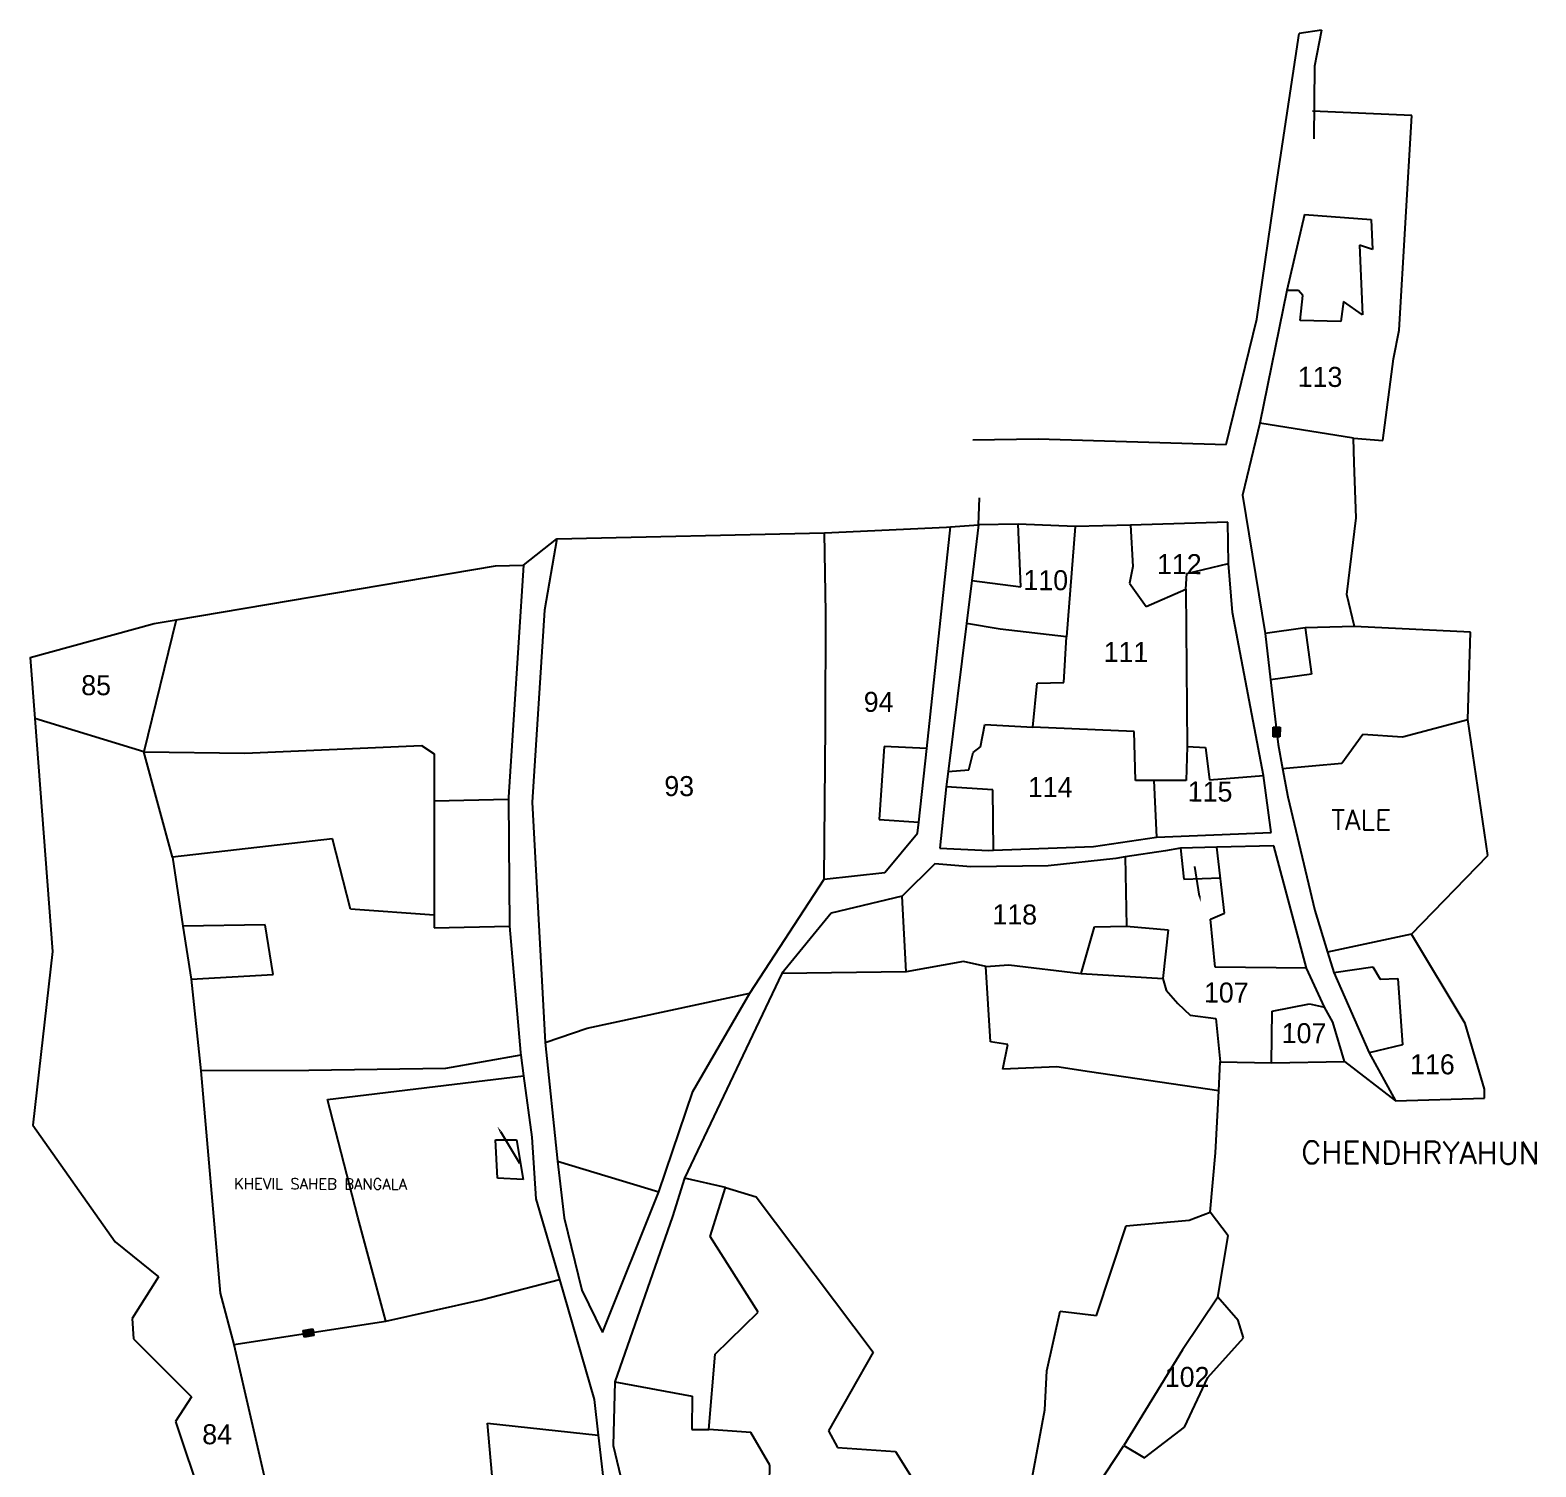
# Model space of a CAD drawing. Header units: metres. Extents: x 274624 to 276864, y 2061539 to 2064100.
# Drawn here: x 274799 to 275456, y 2063472 to 2064100 of the extents above; entities that cross this region are included whole.
import ezdxf
from ezdxf.enums import TextEntityAlignment as Align

# ---------------------------------------------------------------- set-up
doc = ezdxf.new("R2010")
doc.units = ezdxf.units.M
doc.header["$LTSCALE"] = 0.3
doc.header["$MEASUREMENT"] = 0
for name, color, linetype in [('OFF', 1, 'Continuous'), ('POLY_PARCEL', 6, 'Continuous'), ('POLY_ROAD', 30, 'Continuous'), ('TEXT_MAPIN', 7, 'Continuous'), ('TEXT_MAPOUT', 7, 'Continuous'), ('TEXT_PARCEL', 7, 'Continuous'), ('V_BOUND_LINE', 7, 'Continuous')]:
    doc.layers.add(name, color=color, linetype=linetype)
doc.styles.get("Standard").update_dxf_attribs({"font": 'simplex.shx'})
doc.styles.add('TEXT_MAP', font='')
doc.styles.get('TEXT_MAP').set_extended_font_data('Kruti Dev 050')

msp = doc.modelspace()

# ---------------------------------------------------------------- hatches: boundary and pattern name
for points in [[(275341.69, 2063790.9), (275344.65, 2063790.89), (275344.66, 2063795.16), (275341.71, 2063795.17)], [(274922.9, 2063529.5), (274922.41, 2063532.41), (274918.2, 2063531.71), (274918.69, 2063528.8)]]:
    msp.add_hatch(color=256).paths.add_polyline_path(points)

# ---------------------------------------------------------------- linework, layer by layer
for p, q in [((275341.69, 2063790.9), (275341.71, 2063795.17)), ((275341.71, 2063795.17), (275344.66, 2063795.16)), ((275344.66, 2063795.16), (275344.65, 2063790.89)), ((275344.65, 2063790.89), (275341.69, 2063790.9)), ((274918.2, 2063531.71), (274922.41, 2063532.41)), ((274918.69, 2063528.8), (274918.2, 2063531.71)), ((274922.41, 2063532.41), (274922.9, 2063529.5)), ((274922.9, 2063529.5), (274918.69, 2063528.8))]:
    msp.add_line(p, q)
for points in [[(275309.57, 2063721.33), (275307.4, 2063734.31)], [(275004.3, 2063618.62), (275012.59, 2063604.72)]]:
    msp.add_lwpolyline(points)
for points in [[(275309.99, 2063721.4), (275309.99, 2063718.87), (275309.16, 2063721.27)], [(275003.94, 2063618.41), (275003.02, 2063620.77), (275004.66, 2063618.84)]]:
    msp.add_solid(points)
at = {"layer": 'OFF'}
for p, q in [((275362.78, 2064099.51), (275353.08, 2064098.1)), ((275213.08, 2063883.45), (275213.45, 2063895.28)), ((275014.39, 2063865.89), (275028.89, 2063877.34)), ((275372.84, 2063649.18), (275395.14, 2063632.02))]:
    msp.add_line(p, q, dxfattribs=at)
at = {"layer": 'POLY_PARCEL'}
for p, q in [((275355.4, 2064019.07), (275384.39, 2064016.81)), ((275384.39, 2064016.81), (275385.08, 2064003.77)), ((275385.08, 2064003.77), (275379.29, 2064005.6)), ((275379.29, 2064005.6), (275380.64, 2063975.19)), ((275352.79, 2063985.78), (275347.69, 2063985.8)), ((275354.59, 2063983.6), (275352.79, 2063985.78)), ((275353.47, 2063972.75), (275354.59, 2063983.6)), ((275372.33, 2063981.01), (275371.21, 2063972.33)), ((275380.64, 2063975.19), (275372.33, 2063981.01)), ((275371.21, 2063972.33), (275353.47, 2063972.75)), ((275376.72, 2063921.36), (275335.91, 2063927.92)), ((275146.4, 2063844.91), (275145.79, 2063880.02)), ((275231.54, 2063856.37), (275230.29, 2063883.78)), ((275255.3, 2063882.79), (275251.39, 2063834.59)), ((275279.41, 2063883.32), (275280.46, 2063865.26)), ((275280.46, 2063865.26), (275278.99, 2063858.03)), ((275303.99, 2063862.29), (275322.15, 2063866.62)), ((275210.14, 2063859.25), (275231.54, 2063856.37)), ((275303.61, 2063855.42), (275303.99, 2063862.29)), ((275278.99, 2063858.03), (275286.2, 2063847.87)), ((275286.2, 2063847.87), (275303.61, 2063855.42)), ((275303.61, 2063855.42), (275304.11, 2063786.65)), ((274862.8, 2063842.06), (274848.59, 2063784.34)), ((275146.24, 2063795.68), (275146.4, 2063844.91)), ((275222.43, 2063837.94), (275207.85, 2063840.48)), ((275377.14, 2063839.05), (275355.57, 2063838.51)), ((275251.39, 2063834.59), (275222.43, 2063837.94)), ((275250.24, 2063814.69), (275251.39, 2063834.59)), ((275355.57, 2063838.51), (275338.17, 2063836.07)), ((275355.57, 2063838.51), (275358.4, 2063818.23)), ((275236.78, 2063795.19), (275238.65, 2063814.36)), ((275238.65, 2063814.36), (275250.24, 2063814.69)), ((275358.4, 2063818.23), (275340.54, 2063815.74)), ((274848.59, 2063784.34), (274801.03, 2063798.95)), ((275145.68, 2063728.76), (275146.24, 2063795.68)), ((275213.93, 2063786.57), (275215.77, 2063796.34)), ((275215.77, 2063796.34), (275236.78, 2063795.19)), ((275280.95, 2063793.23), (275236.78, 2063795.19)), ((275281.61, 2063771.88), (275280.95, 2063793.23)), ((275398.15, 2063790.96), (275426.66, 2063798.47)), ((274892.78, 2063783.83), (274969.93, 2063787.21)), ((274969.93, 2063787.21), (274975.35, 2063783.57)), ((275171.92, 2063786.71), (275169.65, 2063754.86)), ((275190.46, 2063785.84), (275171.92, 2063786.71)), ((275210.66, 2063784.05), (275213.93, 2063786.57)), ((275304.11, 2063786.65), (275303.7, 2063771.81)), ((275304.11, 2063786.65), (275312.08, 2063786.26)), ((275312.08, 2063786.26), (275313.84, 2063772.14)), ((275371.68, 2063779.46), (275380.77, 2063792.1)), ((275380.77, 2063792.1), (275398.15, 2063790.96)), ((274861.12, 2063738.33), (274848.59, 2063784.34)), ((274848.59, 2063784.34), (274892.78, 2063783.83)), ((274975.35, 2063783.57), (274975.38, 2063762.94)), ((275208.83, 2063776.45), (275210.66, 2063784.05)), ((275199.73, 2063775.85), (275208.83, 2063776.45)), ((275313.84, 2063772.14), (275337.52, 2063774.1)), ((275345.76, 2063777.13), (275371.68, 2063779.46)), ((275219.3, 2063767.73), (275198.89, 2063769.13)), ((275219.58, 2063741.43), (275219.3, 2063767.73)), ((275289.58, 2063771.85), (275281.61, 2063771.88)), ((275289.58, 2063771.85), (275290.73, 2063747.15)), ((275303.7, 2063771.81), (275289.58, 2063771.85)), ((274975.38, 2063762.94), (275007.83, 2063763.65)), ((274975.38, 2063762.94), (274975.46, 2063712.99)), ((275169.65, 2063754.86), (275186.96, 2063753.69)), ((274931.05, 2063746.43), (274861.12, 2063738.33)), ((274938.91, 2063715.64), (274931.05, 2063746.43)), ((275301.26, 2063742.3), (275302.65, 2063728.78)), ((275320.43, 2063713.88), (275317.11, 2063742.71)), ((274861.12, 2063738.33), (274865.74, 2063708.22)), ((275277.12, 2063738.5), (275277.67, 2063708.23)), ((275302.65, 2063728.78), (275318.64, 2063729.4)), ((275181.42, 2063688.26), (275179.73, 2063721.38)), ((274975.46, 2063712.99), (274938.91, 2063715.64)), ((274901.59, 2063708.88), (274865.74, 2063708.22)), ((274865.74, 2063708.22), (274869.28, 2063685.1)), ((274905.14, 2063687.15), (274901.59, 2063708.88)), ((274975.46, 2063712.99), (274975.47, 2063707.56)), ((274975.47, 2063707.56), (275008.27, 2063708.27)), ((275257.84, 2063687.65), (275263.7, 2063707.9)), ((275263.7, 2063707.9), (275277.67, 2063708.23)), ((275277.67, 2063708.23), (275295.78, 2063706.72)), ((275314.26, 2063711.37), (275320.43, 2063713.88)), ((275316.37, 2063690.37), (275314.26, 2063711.37)), ((275295.78, 2063706.72), (275293.54, 2063685.38)), ((275401.99, 2063704.77), (275365.43, 2063696.9)), ((275181.42, 2063688.26), (275127.19, 2063687.52)), ((275206.43, 2063692.89), (275181.42, 2063688.26)), ((275216.2, 2063690.68), (275206.43, 2063692.89)), ((275216.2, 2063690.68), (275226.34, 2063691.37)), ((275218.27, 2063657.74), (275216.2, 2063690.68)), ((275226.34, 2063691.37), (275257.84, 2063687.65)), ((275257.84, 2063687.65), (275293.54, 2063685.38)), ((275356.19, 2063689.89), (275316.37, 2063690.37)), ((275368.14, 2063688.05), (275385.18, 2063690.51)), ((275385.18, 2063690.51), (275388.42, 2063685.07)), ((274869.28, 2063685.1), (274905.14, 2063687.15)), ((274869.28, 2063685.1), (274873.54, 2063645.05)), ((275293.54, 2063685.38), (275294.97, 2063680.3)), ((275388.42, 2063685.07), (275396.03, 2063685.41)), ((275396.03, 2063685.41), (275398.11, 2063656.45)), ((275042.17, 2063663.72), (275113.24, 2063679.03)), ((275294.97, 2063680.3), (275300.02, 2063674.5)), ((275300.02, 2063674.5), (275305.44, 2063669.41)), ((275305.44, 2063669.41), (275316.66, 2063667.93)), ((275316.66, 2063667.93), (275318.59, 2063649.02)), ((275340.94, 2063648.62), (275341.3, 2063671.11)), ((275341.3, 2063671.11), (275357.6, 2063674.31)), ((275357.6, 2063674.31), (275364.1, 2063672.86)), ((275023.93, 2063657.41), (275042.17, 2063663.72)), ((275225.87, 2063656.63), (275218.27, 2063657.74)), ((275223.66, 2063645.78), (275225.87, 2063656.63)), ((275398.11, 2063656.45), (275383.6, 2063652.89)), ((275013.27, 2063651.88), (274980.38, 2063646.15)), ((274920.62, 2063645.26), (274873.54, 2063645.05)), ((274873.54, 2063645.05), (274881.92, 2063548.02)), ((274980.38, 2063646.15), (274920.62, 2063645.26)), ((274928.91, 2063632.56), (275014.47, 2063642.84)), ((275247.2, 2063646.79), (275223.66, 2063645.78)), ((275261.54, 2063644.58), (275247.2, 2063646.79)), ((275317.92, 2063636.4), (275261.54, 2063644.58)), ((274942.14, 2063581.13), (274928.91, 2063632.56)), ((275002.15, 2063614.99), (275011.32, 2063614.96)), ((275003.12, 2063598.19), (275002.15, 2063614.99)), ((275011.32, 2063614.96), (275014.32, 2063597.64)), ((275029.18, 2063605.59), (275073.44, 2063592.24)), ((275014.32, 2063597.64), (275003.12, 2063598.19)), ((275102.53, 2063594.1), (275084.71, 2063598.2)), ((275305, 2063579.89), (275314.1, 2063583.31)), ((274954.31, 2063535.84), (274942.14, 2063581.13)), ((275264.61, 2063538.22), (275277.47, 2063577.44)), ((275277.47, 2063577.44), (275305, 2063579.89)), ((274995.99, 2063545.12), (275030.05, 2063553.91)), ((274881.92, 2063548.02), (274888, 2063525.56)), ((274954.31, 2063535.84), (274995.99, 2063545.12)), ((275317.56, 2063546.33), (275302.14, 2063523.3)), ((275242.81, 2063514.04), (275248.69, 2063540.08)), ((275248.69, 2063540.08), (275264.61, 2063538.22)), ((274888, 2063525.56), (274954.31, 2063535.84)), ((274888, 2063525.56), (274903.39, 2063458.61)), ((275302.14, 2063523.3), (275276.45, 2063481.46)), ((275242.03, 2063497.03), (275242.81, 2063514.04)), ((275054.22, 2063509.22), (275087.98, 2063502.99)), ((275087.98, 2063502.99), (275087.93, 2063488.51)), ((275234.35, 2063456.07), (275242.03, 2063497.03)), ((275001.54, 2063458.3), (274998.75, 2063491.24)), ((274998.75, 2063491.24), (275047.04, 2063485.99)), ((275087.93, 2063488.51), (275095.29, 2063488.49))]:
    msp.add_line(p, q, dxfattribs=at)
at = {"layer": 'POLY_ROAD'}
for p, q in [((275362.78, 2064099.51), (275359.78, 2064083.73)), ((275359.78, 2064083.73), (275359.48, 2064052.06)), ((275355.4, 2064019.07), (275347.69, 2063985.8)), ((275347.69, 2063985.8), (275335.91, 2063927.92)), ((275335.91, 2063927.92), (275328.21, 2063896.46)), ((275328.21, 2063896.46), (275338.17, 2063836.07)), ((275190.46, 2063785.84), (275200.76, 2063882.6)), ((275213.08, 2063883.45), (275210.14, 2063859.25)), ((275230.29, 2063883.78), (275213.08, 2063883.45)), ((275255.3, 2063882.79), (275230.29, 2063883.78)), ((275279.41, 2063883.32), (275255.3, 2063882.79)), ((275321.91, 2063884.69), (275279.41, 2063883.32)), ((275322.15, 2063866.62), (275321.91, 2063884.69)), ((275028.89, 2063877.34), (275023.64, 2063846.16)), ((275014.39, 2063865.89), (275007.82, 2063764.65)), ((275323.89, 2063845.23), (275322.15, 2063866.62)), ((275210.14, 2063859.25), (275207.85, 2063840.48)), ((275023.64, 2063846.16), (275018.25, 2063762.45)), ((275207.85, 2063840.48), (275199.73, 2063775.85)), ((275337.52, 2063774.1), (275323.89, 2063845.23)), ((275338.17, 2063836.07), (275340.54, 2063815.74)), ((275340.54, 2063815.74), (275343.81, 2063787.55)), ((275343.81, 2063787.55), (275345.76, 2063777.13)), ((275186.96, 2063753.69), (275190.46, 2063785.84)), ((275199.73, 2063775.85), (275198.89, 2063769.13)), ((275340.76, 2063749.1), (275337.52, 2063774.1)), ((275345.76, 2063777.13), (275348.09, 2063764.73)), ((275198.89, 2063769.13), (275196.09, 2063742.33)), ((275007.82, 2063764.65), (275007.83, 2063763.65)), ((275007.83, 2063763.65), (275008.27, 2063708.27)), ((275018.25, 2063762.45), (275023.93, 2063657.41)), ((275348.09, 2063764.73), (275359.88, 2063715.11)), ((275186.43, 2063748.81), (275186.96, 2063753.69)), ((275172.21, 2063731.69), (275186.43, 2063748.81)), ((275263.29, 2063743.02), (275290.73, 2063747.15)), ((275290.73, 2063747.15), (275340.76, 2063749.1)), ((275196.09, 2063742.33), (275217.48, 2063741.36)), ((275217.48, 2063741.36), (275219.58, 2063741.43)), ((275219.58, 2063741.43), (275263.29, 2063743.02)), ((275294.63, 2063741.11), (275277.12, 2063738.5)), ((275301.26, 2063742.3), (275294.63, 2063741.11)), ((275317.11, 2063742.71), (275301.26, 2063742.3)), ((275341.95, 2063743.37), (275317.11, 2063742.71)), ((275356.19, 2063689.89), (275341.95, 2063743.37)), ((275193.96, 2063735.41), (275179.73, 2063721.38)), ((275209.62, 2063734.16), (275193.96, 2063735.41)), ((275243.38, 2063734.65), (275209.62, 2063734.16)), ((275272.92, 2063737.87), (275243.38, 2063734.65)), ((275277.12, 2063738.5), (275272.92, 2063737.87)), ((275113.24, 2063679.03), (275145.68, 2063728.76)), ((275145.68, 2063728.76), (275172.21, 2063731.69)), ((275179.73, 2063721.38), (275148.67, 2063713.95)), ((275148.67, 2063713.95), (275127.19, 2063687.52)), ((275359.88, 2063715.11), (275365.43, 2063696.9)), ((275008.27, 2063708.27), (275013.1, 2063653.13)), ((275365.43, 2063696.9), (275368.14, 2063688.05)), ((275364.1, 2063672.86), (275356.19, 2063689.89)), ((275368.14, 2063688.05), (275383.6, 2063652.89)), ((275127.19, 2063687.52), (275084.71, 2063598.2)), ((275088.39, 2063636.04), (275113.24, 2063679.03)), ((275367.7, 2063666.33), (275364.1, 2063672.86)), ((275372.84, 2063649.18), (275367.7, 2063666.33)), ((275023.93, 2063657.41), (275029.18, 2063605.59)), ((275013.1, 2063653.13), (275013.27, 2063651.88)), ((275013.27, 2063651.88), (275014.47, 2063642.84)), ((275383.6, 2063652.89), (275395.14, 2063632.02)), ((275014.47, 2063642.84), (275018, 2063616.15)), ((275073.44, 2063592.24), (275088.39, 2063636.04)), ((275018, 2063616.15), (275019.8, 2063589.21)), ((275029.18, 2063605.59), (275032.12, 2063580.93)), ((275084.71, 2063598.2), (275079.46, 2063581.42)), ((275019.8, 2063589.21), (275030.05, 2063553.91)), ((275048.84, 2063530.88), (275073.44, 2063592.24)), ((275032.12, 2063580.93), (275039.85, 2063549.28)), ((275079.46, 2063581.42), (275054.22, 2063509.22)), ((275030.05, 2063553.91), (275045.25, 2063501.62)), ((275039.85, 2063549.28), (275048.84, 2063530.88)), ((275054.22, 2063509.22), (275053.52, 2063481.51)), ((275045.25, 2063501.62), (275047.04, 2063485.99)), ((275047.04, 2063485.99), (275051.25, 2063449.23)), ((275053.52, 2063481.51), (275063.94, 2063438.8))]:
    msp.add_line(p, q, dxfattribs=at)
at = {"layer": 'V_BOUND_LINE', "ltscale": 10}
for p, q in [((275343.09, 2064032.41), (275353.08, 2064098.1)), ((275402.19, 2064062.29), (275358.8, 2064064.07)), ((275396.61, 2063968.45), (275402.19, 2064062.29)), ((275334.55, 2063973.31), (275343.09, 2064032.41)), ((275321.18, 2063918.54), (275334.55, 2063973.31)), ((275394.27, 2063955.97), (275396.61, 2063968.45)), ((275389.54, 2063920.33), (275394.27, 2063955.97)), ((275210.6, 2063920.66), (275239.02, 2063921.09)), ((275239.02, 2063921.09), (275321.18, 2063918.54)), ((275376.72, 2063921.36), (275389.54, 2063920.33)), ((275377.02, 2063910.51), (275376.72, 2063921.36)), ((275377.93, 2063886.52), (275377.02, 2063910.51)), ((275373.87, 2063853.02), (275377.93, 2063886.52)), ((275028.89, 2063877.34), (275145.79, 2063880.02)), ((275145.79, 2063880.02), (275199.06, 2063882.48)), ((275199.06, 2063882.48), (275200.76, 2063882.6)), ((275200.76, 2063882.6), (275213.08, 2063883.45)), ((274862.8, 2063842.06), (275002.22, 2063865.6)), ((275002.22, 2063865.6), (275014.39, 2063865.89)), ((275377.14, 2063839.05), (275373.87, 2063853.02)), ((274799.02, 2063825.54), (274853.19, 2063840.44)), ((274853.19, 2063840.44), (274862.8, 2063842.06)), ((275427.77, 2063836.59), (275377.14, 2063839.05)), ((275426.66, 2063798.47), (275427.77, 2063836.59)), ((274799.02, 2063825.54), (274801.03, 2063798.95)), ((274801.03, 2063798.95), (274808.73, 2063697.22)), ((275435.31, 2063739.16), (275426.66, 2063798.47)), ((275401.99, 2063704.77), (275435.31, 2063739.16)), ((275425.5, 2063665.77), (275401.99, 2063704.77)), ((274808.73, 2063697.22), (274800.26, 2063621.42)), ((275433.96, 2063637.15), (275425.5, 2063665.77)), ((275317.92, 2063636.4), (275318.59, 2063649.02)), ((275318.59, 2063649.02), (275340.94, 2063648.62)), ((275340.94, 2063648.62), (275372.84, 2063649.18)), ((275316.49, 2063609.27), (275317.92, 2063636.4)), ((275433.95, 2063633.21), (275433.96, 2063637.15)), ((275395.14, 2063632.02), (275433.95, 2063633.21)), ((274800.26, 2063621.42), (274836.11, 2063570.41)), ((275314.1, 2063583.31), (275316.49, 2063609.27)), ((275095.89, 2063572.77), (275102.53, 2063594.1)), ((275102.53, 2063594.1), (275116, 2063590.12)), ((275116, 2063590.12), (275167.07, 2063522.26)), ((275321.96, 2063573.1), (275314.1, 2063583.31)), ((274836.11, 2063570.41), (274855.03, 2063555.19)), ((275116.83, 2063539.68), (275095.89, 2063572.77)), ((275317.56, 2063546.33), (275321.96, 2063573.1)), ((274855.03, 2063555.19), (274843.59, 2063536.9)), ((275326.4, 2063536.11), (275317.56, 2063546.33)), ((274843.59, 2063536.9), (274844.2, 2063528.05)), ((275098.03, 2063521.34), (275116.83, 2063539.68)), ((275328.68, 2063528.55), (275326.4, 2063536.11)), ((274844.2, 2063528.05), (274869.41, 2063502.69)), ((275313.17, 2063511.18), (275328.68, 2063528.55)), ((275095.29, 2063488.49), (275098.03, 2063521.34)), ((275167.07, 2063522.26), (275147.56, 2063487.82)), ((275302.91, 2063489.52), (275313.17, 2063511.18)), ((274869.41, 2063502.69), (274862.42, 2063491.97)), ((274862.42, 2063491.97), (274874.98, 2063454.89)), ((275113.7, 2063487.12), (275095.29, 2063488.49)), ((275121.87, 2063472.96), (275113.7, 2063487.12)), ((275147.56, 2063487.82), (275151.49, 2063480.58)), ((275285.44, 2063476.11), (275302.91, 2063489.52)), ((275151.49, 2063480.58), (275176.8, 2063478.85)), ((275176.8, 2063478.85), (275183.67, 2063467.99)), ((275260.33, 2063456.98), (275276.45, 2063481.46)), ((275276.45, 2063481.46), (275285.44, 2063476.11)), ((275121.44, 2063440.76), (275121.87, 2063472.96))]:
    msp.add_line(p, q, dxfattribs=at)

# ---------------------------------------------------------------- texts
at = {"layer": 'TEXT_MAPIN'}
msp.add_text('TALE', height=8.738, rotation=359.8169, dxfattribs=at).set_placement((275380.1, 2063754.69), align=Align.MIDDLE)
msp.add_text('KHEVIL SAHEB BANGALA', height=4.7376, rotation=359.8169, dxfattribs=at).set_placement((274888.02, 2063593.47))
at = {"layer": 'TEXT_MAPOUT'}
msp.add_text('CHENDHRYAHUN', height=9.7084, rotation=359.8169, dxfattribs=at).set_placement((275353.97, 2063604.65))
at = {"layer": 'TEXT_PARCEL', "style": 'TEXT_MAP'}
for s, p in [('113', (275362.13, 2063948.1)), ('112', (275300.69, 2063866.41)), ('110', (275242.4, 2063859.33)), ('111', (275277.41, 2063827.96)), ('85', (274827.83, 2063813.47)), ('94', (275169.45, 2063806.18)), ('93', (275082.37, 2063769.42)), ('114', (275244.36, 2063768.97)), ('115', (275314.13, 2063766.97)), ('118', (275228.86, 2063713.36)), ('107', (275321.2, 2063679.27)), ('107', (275355.15, 2063661.53)), ('116', (275411.18, 2063647.95)), ('102', (275304.12, 2063511.43)), ('84', (274880.66, 2063486.39))]:
    msp.add_text(s, height=8.738, rotation=359.8169, dxfattribs=at).set_placement(p, align=Align.MIDDLE)

doc.saveas('drawing.dxf')
